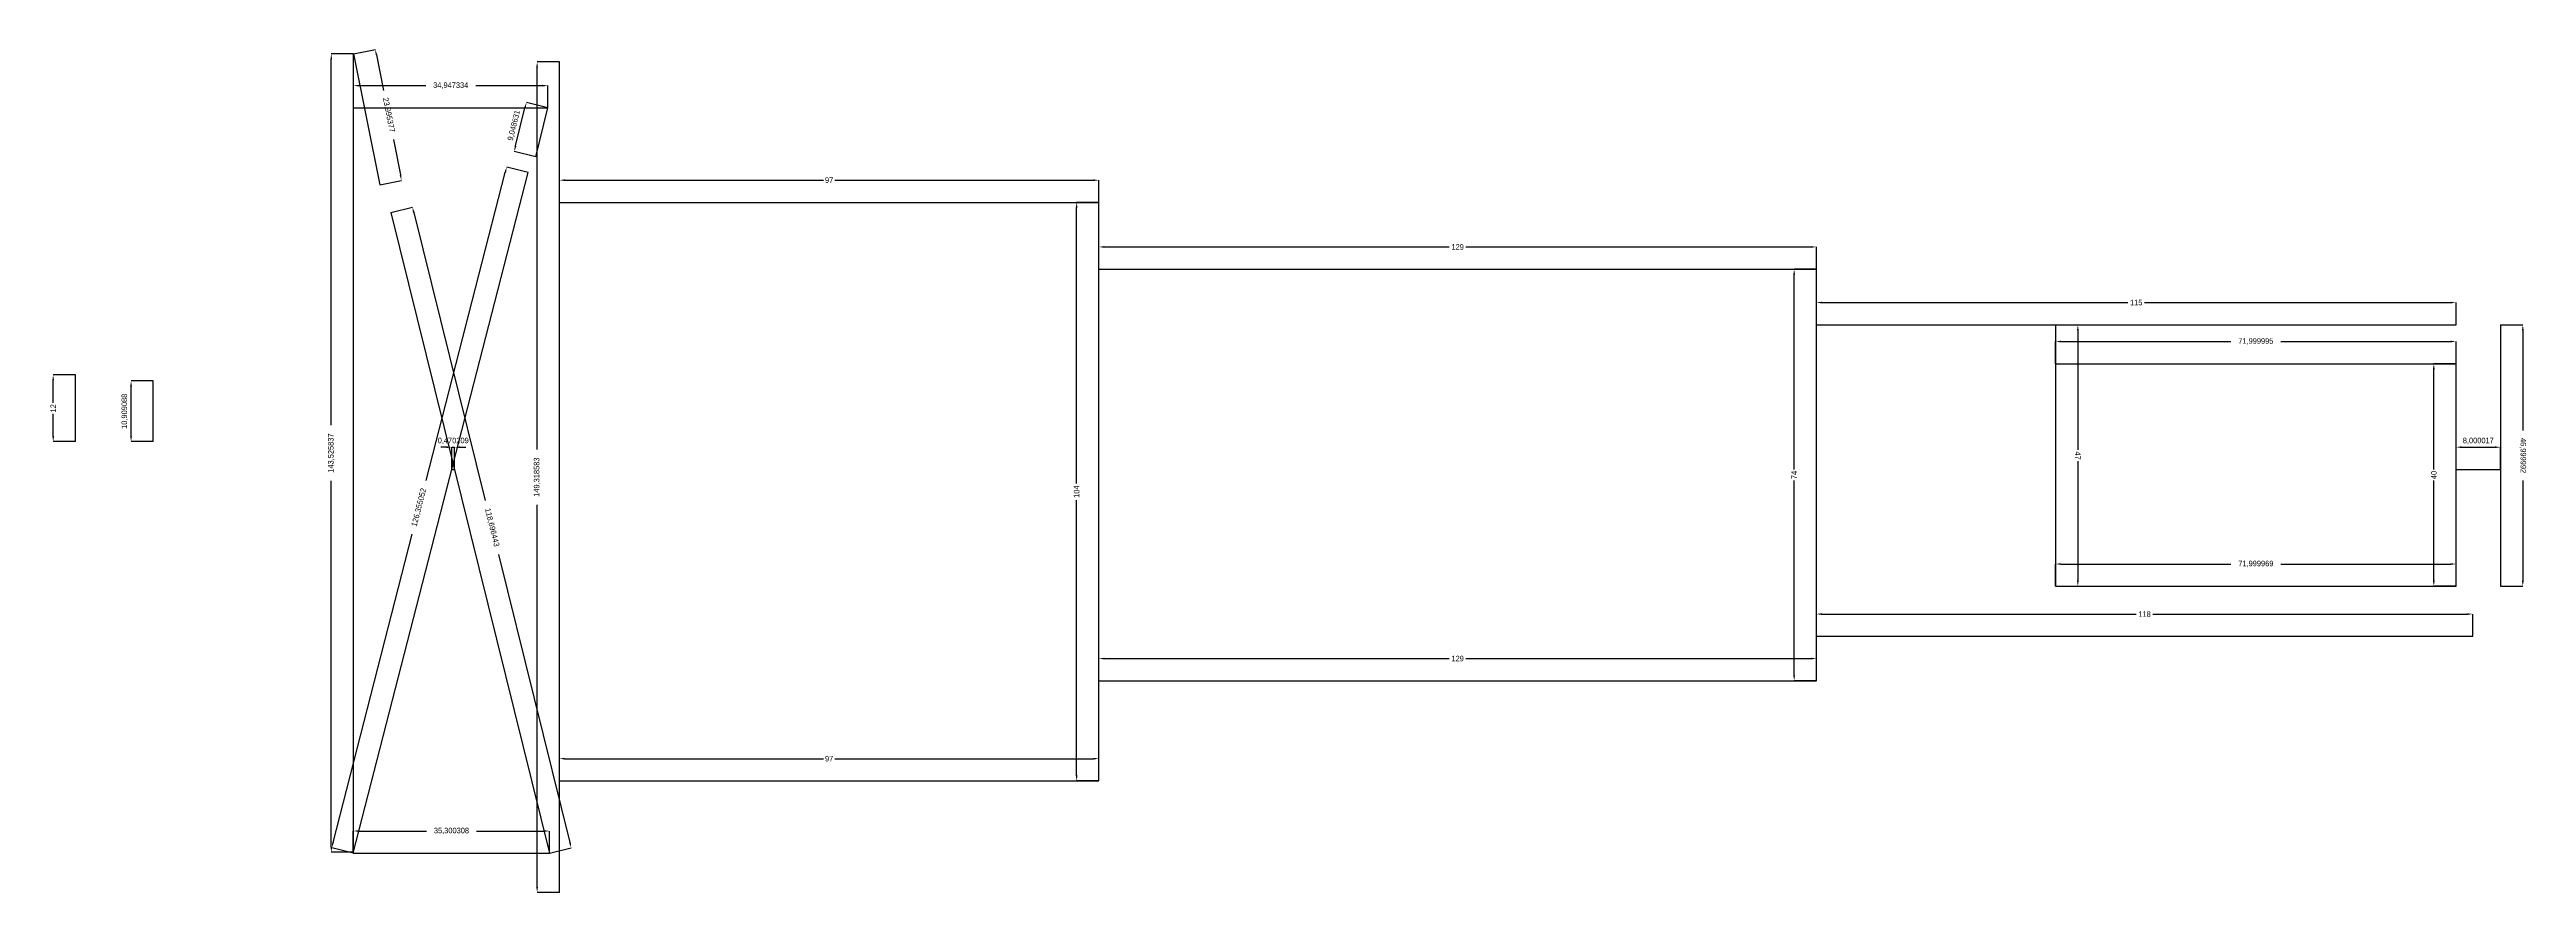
# Model space of a CAD drawing. Header units: metres. Extents: x 23 to 469, y 19 to 170.
import ezdxf

# ---------------------------------------------------------------- set-up
doc = ezdxf.new("R2010")
doc.units = ezdxf.units.M
doc.dimstyles.get("Standard").update_dxf_attribs({"dimtxt": 2.5, "dimasz": 2.5, "dimexe": 1.25, "dimexo": 0.625, "dimtad": 1, "dimdec": 0, "dimcen": 2.5, "dimadec": 0, "dimazin": 0, "dimtfac": 1, "dimtmove": 0, "dimatfit": 3, "dimarcsym": 0})

# ---------------------------------------------------------------- blocks, each defined once
blk = doc.blocks.new('_CLOSEDFILLED')
at = {"color": 0, "linetype": 'BYBLOCK'}
blk.add_solid([(-1, 0.16), (0, 0), (-1, -0.16)], dxfattribs=at)
blk = doc.blocks.new('*D1')
for p, q in [((94.69, 99), (93.69, 99)), ((97.16, 99), (98.16, 99))]:
    blk.add_line(p, q)
at = {"lineweight": -2}
for p, q in [((95.69, 95), (95.69, 99)), ((95.69, 99), (96.16, 99)), ((96.16, 95), (96.16, 99))]:
    blk.add_line(p, q, dxfattribs=at)
at = {"layer": 'DEFPOINTS'}
for p in [(95.69, 99), (95.69, 95), (96.16, 95)]:
    blk.add_point(p, dxfattribs=at)
blk.add_blockref('_CLOSEDFILLED', (95.69, 99))
at = {"rotation": 180}
blk.add_blockref('_CLOSEDFILLED', (96.16, 99), dxfattribs=at)
at = {"insert": (95.92, 100.12), "char_height": 1, "attachment_point": 5}
blk.add_mtext('0,470209', dxfattribs=at)
blk = doc.blocks.new('*D2')
at = {"lineweight": -2}
for p, q in [((456, 95), (456, 99)), ((457, 99), (463, 99)), ((464, 95), (464, 99))]:
    blk.add_line(p, q, dxfattribs=at)
at = {"layer": 'DEFPOINTS'}
for p in [(456, 99), (456, 95), (464, 95)]:
    blk.add_point(p, dxfattribs=at)
at = {"rotation": 180}
blk.add_blockref('_CLOSEDFILLED', (456, 99), dxfattribs=at)
blk.add_blockref('_CLOSEDFILLED', (464, 99))
at = {"insert": (460, 100.12), "char_height": 1, "attachment_point": 5}
blk.add_mtext('8,000017', dxfattribs=at)
blk = doc.blocks.new('*D3')
at = {"lineweight": -2}
for p, q in [((341, 65), (341, 69)), ((342, 69), (398.5, 69)), ((401.5, 69), (458, 69)), ((459, 65), (459, 69))]:
    blk.add_line(p, q, dxfattribs=at)
at = {"layer": 'DEFPOINTS'}
for p in [(341, 69), (341, 65), (459, 65)]:
    blk.add_point(p, dxfattribs=at)
at = {"rotation": 180}
blk.add_blockref('_CLOSEDFILLED', (341, 69), dxfattribs=at)
blk.add_blockref('_CLOSEDFILLED', (459, 69))
at = {"insert": (400, 69), "char_height": 1, "attachment_point": 5}
blk.add_mtext('118', dxfattribs=at)
blk = doc.blocks.new('*D4')
at = {"lineweight": -2}
for p, q in [((212, 57), (212, 61)), ((213, 61), (275, 61)), ((278, 61), (340, 61)), ((341, 57), (341, 61))]:
    blk.add_line(p, q, dxfattribs=at)
at = {"layer": 'DEFPOINTS'}
for p in [(212, 61), (212, 57), (341, 57)]:
    blk.add_point(p, dxfattribs=at)
at = {"rotation": 180}
blk.add_blockref('_CLOSEDFILLED', (212, 61), dxfattribs=at)
blk.add_blockref('_CLOSEDFILLED', (341, 61))
at = {"insert": (276.5, 61), "char_height": 1, "attachment_point": 5}
blk.add_mtext('129', dxfattribs=at)
blk = doc.blocks.new('*D5')
at = {"lineweight": -2}
for p, q in [((78, 169.71), (74, 169.71)), ((74, 102.94), (74, 168.71)), ((74, 27.18), (74, 92.94)), ((78, 26.18), (74, 26.18))]:
    blk.add_line(p, q, dxfattribs=at)
at = {"layer": 'DEFPOINTS'}
for p in [(78, 169.71), (74, 26.18), (78, 26.18)]:
    blk.add_point(p, dxfattribs=at)
for p, rotation in [((74, 169.71), 90), ((74, 26.18), 270)]:
    blk.add_blockref('_CLOSEDFILLED', p, dxfattribs=dict(rotation=rotation))
at = {"insert": (74, 97.94), "char_height": 1, "attachment_point": 5, "rotation": 90}
blk.add_mtext('143,525837', dxfattribs=at)
blk = doc.blocks.new('*D6')
at = {"lineweight": -2}
for p, q in [((384, 74), (384, 78)), ((385, 78), (415.5, 78)), ((424.5, 78), (455, 78)), ((456, 74), (456, 78))]:
    blk.add_line(p, q, dxfattribs=at)
at = {"layer": 'DEFPOINTS'}
for p in [(384, 78), (384, 74), (456, 74)]:
    blk.add_point(p, dxfattribs=at)
at = {"rotation": 180}
blk.add_blockref('_CLOSEDFILLED', (384, 78), dxfattribs=at)
blk.add_blockref('_CLOSEDFILLED', (456, 78))
at = {"insert": (420, 78), "char_height": 1, "attachment_point": 5}
blk.add_mtext('71,999969', dxfattribs=at)
blk = doc.blocks.new('*D7')
at = {"lineweight": -2}
for p, q in [((115, 168.27), (111, 168.27)), ((111, 98.61), (111, 167.27)), ((111, 19.95), (111, 88.61)), ((115, 18.95), (111, 18.95))]:
    blk.add_line(p, q, dxfattribs=at)
at = {"layer": 'DEFPOINTS'}
for p in [(115, 168.27), (111, 18.95), (115, 18.95)]:
    blk.add_point(p, dxfattribs=at)
for p, rotation in [((111, 168.27), 90), ((111, 18.95), 270)]:
    blk.add_blockref('_CLOSEDFILLED', p, dxfattribs=dict(rotation=rotation))
at = {"insert": (111, 93.61), "char_height": 1, "attachment_point": 5, "rotation": 90}
blk.add_mtext('149,318583', dxfattribs=at)
blk = doc.blocks.new('*D8')
at = {"lineweight": -2}
for p, q in [((115, 143), (115, 147)), ((116, 147), (162.5, 147)), ((164.5, 147), (211, 147)), ((212, 143), (212, 147))]:
    blk.add_line(p, q, dxfattribs=at)
at = {"layer": 'DEFPOINTS'}
for p in [(115, 147), (115, 143), (212, 143)]:
    blk.add_point(p, dxfattribs=at)
at = {"rotation": 180}
blk.add_blockref('_CLOSEDFILLED', (115, 147), dxfattribs=at)
blk.add_blockref('_CLOSEDFILLED', (212, 147))
at = {"insert": (163.5, 147), "char_height": 1, "attachment_point": 5}
blk.add_mtext('97', dxfattribs=at)
blk = doc.blocks.new('*D9')
at = {"lineweight": -2}
for p, q in [((77.95, 26), (77.95, 30)), ((78.95, 30), (91.1, 30)), ((100.1, 30), (112.25, 30)), ((113.25, 26), (113.25, 30))]:
    blk.add_line(p, q, dxfattribs=at)
at = {"layer": 'DEFPOINTS'}
for p in [(77.95, 30), (77.95, 26), (113.25, 26)]:
    blk.add_point(p, dxfattribs=at)
at = {"rotation": 180}
blk.add_blockref('_CLOSEDFILLED', (77.95, 30), dxfattribs=at)
blk.add_blockref('_CLOSEDFILLED', (113.25, 30))
at = {"insert": (95.6, 30), "char_height": 1, "attachment_point": 5}
blk.add_mtext('35,300308', dxfattribs=at)
blk = doc.blocks.new('*D10')
at = {"lineweight": -2}
for p, q in [((341, 121), (341, 125)), ((342, 125), (397, 125)), ((400, 125), (455, 125)), ((456, 121), (456, 125))]:
    blk.add_line(p, q, dxfattribs=at)
at = {"layer": 'DEFPOINTS'}
for p in [(341, 125), (341, 121), (456, 121)]:
    blk.add_point(p, dxfattribs=at)
at = {"rotation": 180}
blk.add_blockref('_CLOSEDFILLED', (341, 125), dxfattribs=at)
blk.add_blockref('_CLOSEDFILLED', (456, 125))
at = {"insert": (398.5, 125), "char_height": 1, "attachment_point": 5}
blk.add_mtext('115', dxfattribs=at)
blk = doc.blocks.new('*D11')
at = {"lineweight": -2}
for p, q in [((212, 143), (208, 143)), ((208, 92.5), (208, 142)), ((208, 40), (208, 89.5)), ((212, 39), (208, 39))]:
    blk.add_line(p, q, dxfattribs=at)
at = {"layer": 'DEFPOINTS'}
for p in [(212, 143), (208, 39), (212, 39)]:
    blk.add_point(p, dxfattribs=at)
for p, rotation in [((208, 143), 90), ((208, 39), 270)]:
    blk.add_blockref('_CLOSEDFILLED', p, dxfattribs=dict(rotation=rotation))
at = {"insert": (208, 91), "char_height": 1, "attachment_point": 5, "rotation": 90}
blk.add_mtext('104', dxfattribs=at)
blk = doc.blocks.new('*D12')
at = {"lineweight": -2}
for p, q in [((78, 160), (78, 164)), ((79, 164), (90.97, 164)), ((99.97, 164), (111.95, 164)), ((112.95, 160), (112.95, 164))]:
    blk.add_line(p, q, dxfattribs=at)
at = {"layer": 'DEFPOINTS'}
for p in [(78, 164), (78, 160), (112.95, 160)]:
    blk.add_point(p, dxfattribs=at)
for p, rotation in [((78, 164), 180.00002501661547), ((112.95, 164), 2.5016615458851552e-05)]:
    blk.add_blockref('_CLOSEDFILLED', p, dxfattribs=dict(rotation=rotation))
at = {"insert": (95.47, 164), "char_height": 1, "attachment_point": 5, "rotation": 0}
blk.add_mtext('34,947334', dxfattribs=at)
blk = doc.blocks.new('*D13')
at = {"lineweight": -2}
for p, q in [((464, 121), (468, 121)), ((468, 120), (468, 102)), ((468, 93), (468, 75)), ((464, 74), (468, 74))]:
    blk.add_line(p, q, dxfattribs=at)
at = {"layer": 'DEFPOINTS'}
for p in [(464, 121), (468, 121), (464, 74)]:
    blk.add_point(p, dxfattribs=at)
for p, rotation in [((468, 121), 90.00003720273854), ((468, 74), -89.99996279726146)]:
    blk.add_blockref('_CLOSEDFILLED', p, dxfattribs=dict(rotation=rotation))
at = {"insert": (468, 97.5), "char_height": 1, "attachment_point": 5, "rotation": 270}
blk.add_mtext('46,999992', dxfattribs=at)
blk = doc.blocks.new('*D14')
at = {"lineweight": -2}
for p, q in [((115, 39), (115, 43)), ((116, 43), (162.5, 43)), ((164.5, 43), (211, 43)), ((212, 39), (212, 43))]:
    blk.add_line(p, q, dxfattribs=at)
at = {"layer": 'DEFPOINTS'}
for p in [(115, 43), (115, 39), (212, 39)]:
    blk.add_point(p, dxfattribs=at)
at = {"rotation": 180}
blk.add_blockref('_CLOSEDFILLED', (115, 43), dxfattribs=at)
blk.add_blockref('_CLOSEDFILLED', (212, 43))
at = {"insert": (163.5, 43), "char_height": 1, "attachment_point": 5}
blk.add_mtext('97', dxfattribs=at)
blk = doc.blocks.new('*D15')
at = {"lineweight": -2}
for p, q in [((91.05, 93.03), (105.28, 148.41)), ((109.4, 148.38), (105.53, 149.37)), ((74.33, 27.96), (88.56, 83.34)), ((77.95, 26), (74.08, 27))]:
    blk.add_line(p, q, dxfattribs=at)
at = {"layer": 'DEFPOINTS'}
for p in [(109.4, 148.38), (74.08, 27), (77.95, 26)]:
    blk.add_point(p, dxfattribs=at)
for p, rotation in [((105.53, 149.37), 75.58709751407144), ((74.08, 27), 255.58709751407144)]:
    blk.add_blockref('_CLOSEDFILLED', p, dxfattribs=dict(rotation=rotation))
at = {"insert": (89.81, 88.18), "char_height": 1, "attachment_point": 5, "rotation": 75.5871}
blk.add_mtext('126,355052', dxfattribs=at)
blk = doc.blocks.new('*D16')
at = {"lineweight": -2}
for p, q in [((112.95, 160), (109.07, 160.96)), ((107.13, 153.15), (108.82, 159.99)), ((110.77, 151.22), (106.89, 152.18))]:
    blk.add_line(p, q, dxfattribs=at)
at = {"layer": 'DEFPOINTS'}
for p in [(112.95, 160), (106.89, 152.18), (110.77, 151.22)]:
    blk.add_point(p, dxfattribs=at)
for p, rotation in [((109.07, 160.96), 76.0644030522251), ((106.89, 152.18), 256.0644030522251)]:
    blk.add_blockref('_CLOSEDFILLED', p, dxfattribs=dict(rotation=rotation))
at = {"insert": (106.88, 156.84), "char_height": 1, "attachment_point": 5, "rotation": 76.0644}
blk.add_mtext('9,048631', dxfattribs=at)
blk = doc.blocks.new('*D17')
at = {"lineweight": -2}
for p, q in [((384, 121), (388, 121)), ((388, 120), (388, 98.5)), ((388, 96.5), (388, 75)), ((384, 74), (388, 74))]:
    blk.add_line(p, q, dxfattribs=at)
at = {"layer": 'DEFPOINTS'}
for p in [(384, 121), (388, 121), (384, 74)]:
    blk.add_point(p, dxfattribs=at)
for p, rotation in [((388, 121), 90.00003606762733), ((388, 74), -89.99996393237267)]:
    blk.add_blockref('_CLOSEDFILLED', p, dxfattribs=dict(rotation=rotation))
at = {"insert": (388, 97.5), "char_height": 1, "attachment_point": 5, "rotation": 270}
blk.add_mtext('47', dxfattribs=at)
blk = doc.blocks.new('*D18')
at = {"lineweight": -2}
for p, q in [((341, 131), (337, 131)), ((337, 95), (337, 130)), ((337, 58), (337, 93)), ((341, 57), (337, 57))]:
    blk.add_line(p, q, dxfattribs=at)
at = {"layer": 'DEFPOINTS'}
for p in [(341, 131), (337, 57), (341, 57)]:
    blk.add_point(p, dxfattribs=at)
for p, rotation in [((337, 131), 90), ((337, 57), 270)]:
    blk.add_blockref('_CLOSEDFILLED', p, dxfattribs=dict(rotation=rotation))
at = {"insert": (337, 94), "char_height": 1, "attachment_point": 5, "rotation": 90}
blk.add_mtext('74', dxfattribs=at)
blk = doc.blocks.new('*D19')
at = {"lineweight": -2}
for p, q in [((78, 169.71), (81.92, 170.49)), ((82.12, 169.51), (83.39, 163.14)), ((85.16, 154.31), (86.43, 147.94)), ((82.71, 146.18), (86.63, 146.96))]:
    blk.add_line(p, q, dxfattribs=at)
at = {"layer": 'DEFPOINTS'}
for p in [(78, 169.71), (81.92, 170.49), (82.71, 146.18)]:
    blk.add_point(p, dxfattribs=at)
for p, rotation in [((81.92, 170.49), 101.3099289013046), ((86.63, 146.96), -78.6900710986954)]:
    blk.add_blockref('_CLOSEDFILLED', p, dxfattribs=dict(rotation=rotation))
at = {"insert": (84.28, 158.73), "char_height": 1, "attachment_point": 5, "rotation": 281.3099}
blk.add_mtext('23,995377', dxfattribs=at)
blk = doc.blocks.new('*D20')
at = {"lineweight": -2}
for p, q in [((84.71, 141.21), (88.59, 142.17)), ((88.83, 141.2), (101.66, 89.42)), ((104.07, 79.71), (116.9, 27.93)), ((113.25, 26), (117.14, 26.96))]:
    blk.add_line(p, q, dxfattribs=at)
at = {"layer": 'DEFPOINTS'}
for p in [(84.71, 141.21), (88.59, 142.17), (113.25, 26)]:
    blk.add_point(p, dxfattribs=at)
for p, rotation in [((88.59, 142.17), 103.9168792048182), ((117.14, 26.96), -76.0831207951818)]:
    blk.add_blockref('_CLOSEDFILLED', p, dxfattribs=dict(rotation=rotation))
at = {"insert": (102.86, 84.57), "char_height": 1, "attachment_point": 5, "rotation": 283.9169}
blk.add_mtext('118,696443', dxfattribs=at)
blk = doc.blocks.new('*D21')
at = {"lineweight": -2}
for p, q in [((212, 131), (212, 135)), ((213, 135), (275, 135)), ((278, 135), (340, 135)), ((341, 131), (341, 135))]:
    blk.add_line(p, q, dxfattribs=at)
at = {"layer": 'DEFPOINTS'}
for p in [(212, 135), (212, 131), (341, 131)]:
    blk.add_point(p, dxfattribs=at)
at = {"rotation": 180}
blk.add_blockref('_CLOSEDFILLED', (212, 135), dxfattribs=at)
blk.add_blockref('_CLOSEDFILLED', (341, 135))
at = {"insert": (276.5, 135), "char_height": 1, "attachment_point": 5}
blk.add_mtext('129', dxfattribs=at)
blk = doc.blocks.new('*D22')
at = {"lineweight": -2}
for p, q in [((384, 114), (384, 118)), ((385, 118), (415.5, 118)), ((424.5, 118), (455, 118)), ((456, 114), (456, 118))]:
    blk.add_line(p, q, dxfattribs=at)
at = {"layer": 'DEFPOINTS'}
for p in [(384, 118), (384, 114), (456, 114)]:
    blk.add_point(p, dxfattribs=at)
at = {"rotation": 180}
blk.add_blockref('_CLOSEDFILLED', (384, 118), dxfattribs=at)
blk.add_blockref('_CLOSEDFILLED', (456, 118))
at = {"insert": (420, 118), "char_height": 1, "attachment_point": 5}
blk.add_mtext('71,999995', dxfattribs=at)
blk = doc.blocks.new('*D23')
at = {"lineweight": -2}
for p, q in [((456, 114), (452, 114)), ((452, 95), (452, 113)), ((452, 75), (452, 93)), ((456, 74), (452, 74))]:
    blk.add_line(p, q, dxfattribs=at)
at = {"layer": 'DEFPOINTS'}
for p in [(456, 114), (452, 74), (456, 74)]:
    blk.add_point(p, dxfattribs=at)
for p, rotation in [((452, 114), 90), ((452, 74), 270)]:
    blk.add_blockref('_CLOSEDFILLED', p, dxfattribs=dict(rotation=rotation))
at = {"insert": (452, 94), "char_height": 1, "attachment_point": 5, "rotation": 90}
blk.add_mtext('40', dxfattribs=at)
blk = doc.blocks.new('*D24')
at = {"lineweight": -2}
for p, q in [((28, 112), (24, 112)), ((24, 107), (24, 111)), ((24, 101), (24, 105)), ((28, 100), (24, 100))]:
    blk.add_line(p, q, dxfattribs=at)
at = {"layer": 'DEFPOINTS'}
for p in [(28, 112), (24, 100), (28, 100)]:
    blk.add_point(p, dxfattribs=at)
for p, rotation in [((24, 112), 90), ((24, 100), 270)]:
    blk.add_blockref('_CLOSEDFILLED', p, dxfattribs=dict(rotation=rotation))
at = {"insert": (24, 106), "char_height": 1, "attachment_point": 5, "rotation": 90}
blk.add_mtext('12', dxfattribs=at)
blk = doc.blocks.new('*D25')
at = {"lineweight": -2}
for p, q in [((42, 110.91), (38, 110.91)), ((38, 101), (38, 109.91)), ((42, 100), (38, 100))]:
    blk.add_line(p, q, dxfattribs=at)
at = {"layer": 'DEFPOINTS'}
for p in [(42, 110.91), (38, 100), (42, 100)]:
    blk.add_point(p, dxfattribs=at)
for p, rotation in [((38, 110.91), 90), ((38, 100), 270)]:
    blk.add_blockref('_CLOSEDFILLED', p, dxfattribs=dict(rotation=rotation))
at = {"insert": (36.88, 105.45), "char_height": 1, "attachment_point": 5, "rotation": 90}
blk.add_mtext('10,909088', dxfattribs=at)

msp = doc.modelspace()

# ---------------------------------------------------------------- linework, layer by layer
for p, q in [((78, 26.18), (78, 169.71)), ((78, 169.71), (82.71, 146.18)), ((115, 18.95), (115, 168.27)), ((78, 160), (112.95, 160)), ((110.77, 151.22), (112.95, 160)), ((77.95, 26), (109.4, 148.38)), ((115, 143), (212, 143)), ((212, 39), (212, 143)), ((84.71, 141.21), (113.25, 26)), ((212, 131), (341, 131)), ((341, 57), (341, 131)), ((341, 121), (456, 121)), ((384, 121), (384, 74)), ((464, 121), (464, 74)), ((28, 100), (28, 112)), ((384, 114), (456, 114)), ((456, 74), (456, 114)), ((42, 100), (42, 110.91)), ((95.69, 95), (96.16, 95)), ((456, 95), (464, 95)), ((384, 74), (456, 74)), ((341, 65), (459, 65)), ((212, 57), (341, 57)), ((115, 39), (212, 39)), ((77.95, 26), (113.25, 26))]:
    msp.add_line(p, q)

# ---------------------------------------------------------------- dimensions: what is measured, and where the dimension line sits
for base, p1, p2, angle, picture, middle in [((74, 26.18), (78, 26.18), (78, 169.71), 90, '*D5', (74, 97.94)), ((81.92, 170.49), (78, 169.71), (82.71, 146.18), 281.3099, '*D19', (84.28, 158.73)), ((111, 18.95), (115, 18.95), (115, 168.27), 90, '*D7', (111, 93.61)), ((78, 164), (78, 160), (112.95, 160), 0, '*D12', (95.47, 164)), ((106.89, 152.18), (110.77, 151.22), (112.95, 160), 76.0644, '*D16', (106.88, 156.84)), ((74.08, 27), (77.95, 26), (109.4, 148.38), 75.5871, '*D15', (89.81, 88.18)), ((208, 39), (212, 39), (212, 143), 90, '*D11', (208, 91)), ((88.59, 142.17), (84.71, 141.21), (113.25, 26), 283.9169, '*D20', (102.86, 84.57)), ((337, 57), (341, 57), (341, 131), 90, '*D18', (337, 94)), ((388, 121), (384, 121), (384, 74), 270, '*D17', (388, 97.5)), ((468, 121), (464, 121), (464, 74), 270, '*D13', (468, 97.5)), ((24, 100), (28, 100), (28, 112), 90, '*D24', (24, 106)), ((452, 74), (456, 74), (456, 114), 90, '*D23', (452, 94)), ((38, 100), (42, 100), (42, 110.91), 90, '*D25', (36.88, 105.45))]:
    dim = msp.add_linear_dim(base=base, p1=p1, p2=p2, angle=angle, dimstyle='Standard', override={"dimasz": 1, "dimsah": 0, "dimtsz": 0})
    dim.commit()
    dim.dimension.update_dxf_attribs({"geometry": picture, "text_midpoint": middle})
for base, p1, p2, picture, middle in [((115, 147), (115, 143), (212, 143), '*D8', (163.5, 147)), ((212, 135), (212, 131), (341, 131), '*D21', (276.5, 135)), ((341, 125), (341, 121), (456, 121), '*D10', (398.5, 125)), ((384, 118), (384, 114), (456, 114), '*D22', (420, 118)), ((95.69, 99), (95.69, 95), (96.16, 95), '*D1', (95.92, 100.12)), ((456, 99), (456, 95), (464, 95), '*D2', (460, 100.12)), ((384, 78), (384, 74), (456, 74), '*D6', (420, 78)), ((341, 69), (341, 65), (459, 65), '*D3', (400, 69)), ((212, 61), (212, 57), (341, 57), '*D4', (276.5, 61)), ((115, 43), (115, 39), (212, 39), '*D14', (163.5, 43)), ((77.95, 30), (77.95, 26), (113.25, 26), '*D9', (95.6, 30))]:
    dim = msp.add_linear_dim(base=base, p1=p1, p2=p2, dimstyle='Standard', override={"dimasz": 1, "dimsah": 0, "dimtsz": 0})
    dim.commit()
    dim.dimension.update_dxf_attribs({"geometry": picture, "text_midpoint": middle})

doc.saveas('drawing.dxf')
